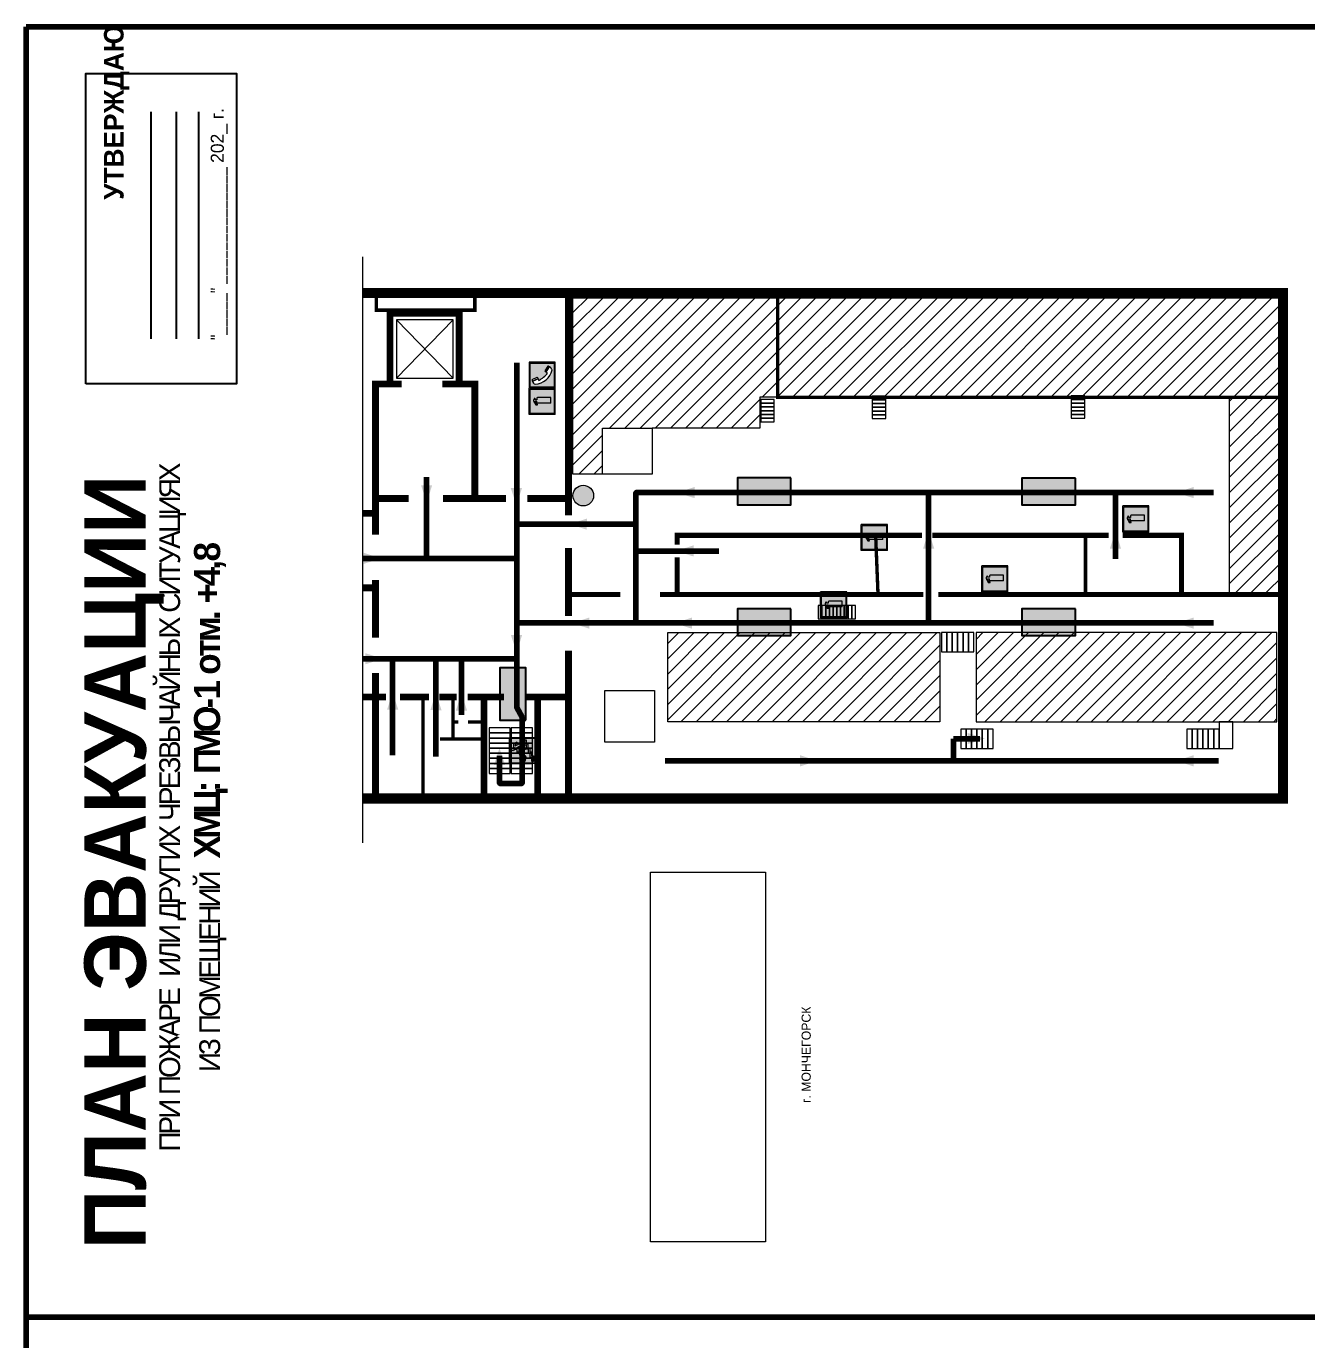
# Model space of a CAD drawing. Header units: millimetres. Extents: x 13114 to 67229, y 22859 to 38520.
# Drawn here: x 20243.1 to 20635.6, y 31678.1 to 32080.4 of the extents above; entities that cross this region are included whole.
import ezdxf

# ---------------------------------------------------------------- set-up
doc = ezdxf.new("R2010")
doc.units = ezdxf.units.MM
doc.layers.add('План_Штампы', color=7, linetype='Continuous')
doc.styles.add('обычный', font='arial.ttf')
picture_1 = doc.add_image_def('image1.jpg', size_in_pixel=(337, 105))
pattern_1 = [(225, (38133.916, 40354.185), (2.3276824, -2.3276824), [])]

# ---------------------------------------------------------------- blocks, each defined once
blk = doc.blocks.new('A$C7B8C2D5B')
at = {"lineweight": 0}
h = blk.add_hatch(color=5, dxfattribs=at)
h.dxf.hatch_style = 1
h.paths.add_polyline_path([(1.4, -3.02, 1), (-2.11, -3.02, 1)])
at = {"color": 5, "lineweight": 0}
blk.add_circle((-0.36, -3.02), 1.75, dxfattribs=at)
blk = doc.blocks.new('A$C7B4425F7')
at = {"true_color": 0xffffff}
blk.add_hatch(color=7, dxfattribs=at).paths.add_polyline_path([(0, 0), (-16, 0), (-16, -8), (0, -8)])
h = blk.add_hatch(color=126)
h.paths.add_polyline_path([(-0.2, -0.2), (-15.8, -0.2), (-15.8, -7.8), (-0.2, -7.8)])
h.paths.add_polyline_path([(-11.76, -2.03), (-11.76, -3.66), (-11.17, -3.66, -0.568275), (-11.17, -6.18), (-12.58, -6.18), (-12.58, -2.03)], flags=16)
h.paths.add_polyline_path([(-13.33, -4.12, -0.495768), (-13.59, -6.18), (-15.03, -6.18), (-15.03, -2.03), (-13.59, -2.03, -0.487973)], flags=16)
h.paths.add_polyline_path([(-10.25, -2.03), (-9.48, -2.03), (-9.48, -6.18), (-10.25, -6.18)], flags=16)
h.paths.add_polyline_path([(-13.84, -3.69), (-14.24, -3.69), (-14.24, -3.03), (-13.9, -3.03, -0.692621)], flags=0)
h.paths.add_polyline_path([(-9.15, -2.03), (-8.4, -2.03), (-8.04, -3.07), (-7.68, -2.03), (-6.93, -2.03), (-7.64, -4.1), (-6.93, -6.18), (-7.68, -6.18), (-8.04, -5.14), (-8.4, -6.18), (-9.15, -6.18), (-8.44, -4.1)], flags=16)
h.paths.add_polyline_path([(-11.76, -4.46), (-11.42, -4.46, -0.692621), (-11.36, -5.12), (-11.76, -5.12)], flags=0)
h.paths.add_polyline_path([(-13.9, -5.2), (-14.24, -5.2), (-14.24, -4.55), (-13.84, -4.55, -0.708038)], flags=0)
edge = h.paths.add_edge_path(flags=16)
edge.add_ellipse((-5.51, -4.08), major_axis=(0, 2.05), ratio=0.586184, start_angle=0, end_angle=360)
edge = h.paths.add_edge_path(flags=0)
edge.add_ellipse((-5.51, -4.08), major_axis=(0, 1.14), ratio=0.454828, start_angle=0, end_angle=360)
h.paths.add_polyline_path([(-4.13, -4.96, 0.377264), (-3.48, -4.52, 0.0555), (-3.16, -2.03), (-1.66, -2.03), (-1.66, -4.96), (-0.96, -4.96), (-0.96, -7.01), (-1.75, -7.01), (-1.75, -6.18), (-3.3, -6.18), (-3.3, -7.02), (-4.13, -7.02)], flags=16)
h.paths.add_polyline_path([(-2.73, -2.91), (-2.28, -2.91), (-2.28, -4.96), (-3.05, -4.96, 0.079136)], flags=0)
at = {"color": 126}
blk.add_lwpolyline([(-16, -8), (0, -8), (0, 0), (-16, 0)], close=True, dxfattribs=at)
blk = doc.blocks.new('вниз 3')
at = {"lineweight": 0, "true_color": 0xffffff}
h = blk.add_hatch(color=7, dxfattribs=at)
h.dxf.hatch_style = 1
h.paths.add_polyline_path([(40997.5, -4475.69), (40997.25, -4475.28), (40995.76, -4476.15), (40995.97, -4475.23), (40995.39, -4475.56), (40995.05, -4476.83), (40996.33, -4477.17), (40996.91, -4476.83), (40996, -4476.55)], flags=0)
h.paths.add_polyline_path([(40999.81, -4473.95), (41000.22, -4473.95), (41000.64, -4474.67), (41001.03, -4474.43), (41000.46, -4473.49), (41000.42, -4473.49), (40999.43, -4473.49), (40998.68, -4473.92), (40998.68, -4474.57), (40997.88, -4474.57), (40997.88, -4475), (40999.14, -4475), (40999.14, -4474.43), (40999.14, -4474.38), (40999.59, -4475.15), (40998.72, -4475.67), (40998.72, -4477.06), (40999.24, -4477.06), (40999.24, -4475.96), (40999.95, -4475.56), (40999.95, -4476.43), (41001.61, -4476.43), (41001.61, -4475.88), (41000.47, -4475.88), (41000.47, -4475.12)], flags=0)
h.paths.add_polyline_path([(40999.2, -4473.24, 1), (40998.35, -4473.24, 1)], flags=0)
h.paths.add_polyline_path([(41000.46, -4477.26), (41001.69, -4477.26), (41001.69, -4476.84), (41000.03, -4476.84), (41000.03, -4477.39), (40998.78, -4477.39), (40998.78, -4477.95), (40997.53, -4477.95), (40997.53, -4478.5), (40996.29, -4478.5), (40996.29, -4479.06), (40995.05, -4479.06), (40995.05, -4479.48), (40995.29, -4479.48), (40996.72, -4479.48), (40996.72, -4478.92), (40997.97, -4478.92), (40997.97, -4478.36), (40999.2, -4478.36), (40999.2, -4477.81), (41000.46, -4477.81)], flags=0)
h.paths.add_polyline_path([(41002.37, -4472.17), (40994.37, -4472.17), (40994.37, -4480.17), (41002.37, -4480.17)])
h.paths.add_polyline_path([(41002.16, -4479.96), (40994.57, -4479.96), (40994.57, -4472.37), (41002.16, -4472.37)], flags=16)
h.paths.add_polyline_path([(41001.61, -4475.88), (41001.61, -4476.43), (40999.95, -4476.43), (40999.95, -4475.56), (40999.24, -4475.96), (40999.24, -4477.06), (40998.72, -4477.06), (40998.72, -4475.67), (40999.59, -4475.15), (40999.14, -4474.38), (40999.14, -4474.43), (40999.14, -4475), (40997.88, -4475), (40997.88, -4474.57), (40998.68, -4474.57), (40998.68, -4473.92), (40999.43, -4473.49), (41000.42, -4473.49), (41000.46, -4473.49), (41001.03, -4474.43), (41000.64, -4474.67), (41000.22, -4473.95), (40999.81, -4473.95), (41000.47, -4475.12), (41000.47, -4475.88)], flags=0)
h.paths.add_polyline_path([(41001.69, -4476.84), (41001.69, -4477.26), (41000.46, -4477.26), (41000.46, -4477.81), (40999.2, -4477.81), (40999.2, -4478.36), (40997.97, -4478.36), (40997.97, -4478.92), (40996.72, -4478.92), (40996.72, -4479.48), (40995.05, -4479.48), (40995.05, -4479.06), (40996.29, -4479.06), (40996.29, -4478.5), (40997.53, -4478.5), (40997.53, -4477.95), (40998.78, -4477.95), (40998.78, -4477.39), (41000.03, -4477.39), (41000.03, -4476.84)], flags=0)
h.paths.add_polyline_path([(40998.35, -4473.24, -1), (40999.2, -4473.24, -1)], flags=0)
h.paths.add_polyline_path([(40997.5, -4475.69), (40996, -4476.55), (40996.91, -4476.83), (40996.33, -4477.17), (40995.05, -4476.83), (40995.39, -4475.56), (40995.97, -4475.23), (40995.76, -4476.15), (40997.25, -4475.28)], flags=0)
at = {"lineweight": 0}
h = blk.add_hatch(color=126, dxfattribs=at)
h.dxf.hatch_style = 1
h.paths.add_polyline_path([(41002.16, -4472.37), (40994.57, -4472.37), (40994.57, -4479.96), (41002.16, -4479.96)])
h.paths.add_polyline_path([(40995.97, -4475.23), (40995.76, -4476.15), (40997.25, -4475.28), (40997.5, -4475.69), (40996, -4476.55), (40996.91, -4476.83), (40996.33, -4477.17), (40995.05, -4476.83), (40995.39, -4475.56)], flags=16)
h.paths.add_polyline_path([(40997.88, -4474.57), (40998.68, -4474.57), (40998.68, -4473.92), (40999.43, -4473.49), (41000.42, -4473.49), (41000.46, -4473.49), (41001.03, -4474.43), (41000.64, -4474.67), (41000.22, -4473.95), (40999.81, -4473.95), (41000.47, -4475.12), (41000.47, -4475.88), (41001.61, -4475.88), (41001.61, -4476.43), (40999.95, -4476.43), (40999.95, -4475.56), (40999.24, -4475.96), (40999.24, -4477.06), (40998.72, -4477.06), (40998.72, -4475.67), (40999.59, -4475.15), (40999.14, -4474.38), (40999.14, -4474.43), (40999.14, -4475), (40997.88, -4475)], flags=16)
h.paths.add_polyline_path([(40998.35, -4473.24, -1), (40999.2, -4473.24, -1)], flags=16)
h.paths.add_polyline_path([(40997.53, -4477.95), (40998.78, -4477.95), (40998.78, -4477.39), (41000.03, -4477.39), (41000.03, -4476.84), (41001.69, -4476.84), (41001.69, -4477.26), (41000.46, -4477.26), (41000.46, -4477.81), (40999.2, -4477.81), (40999.2, -4478.36), (40997.97, -4478.36), (40997.97, -4478.92), (40996.72, -4478.92), (40996.72, -4479.48), (40995.05, -4479.48), (40995.05, -4479.06), (40996.29, -4479.06), (40996.29, -4478.5), (40997.53, -4478.5)], flags=16)
at = {"lineweight": 0, "true_color": 0xffffff}
h = blk.add_hatch(color=7, dxfattribs=at)
h.dxf.hatch_style = 1
h.paths.add_polyline_path([(40999.2, -4473.24, 1), (40998.35, -4473.24, 1)])
h.paths.add_polyline_path([(40999.81, -4473.95), (41000.22, -4473.95), (41000.64, -4474.67), (41001.03, -4474.43), (41000.46, -4473.49), (41000.42, -4473.49), (40999.43, -4473.49), (40998.68, -4473.92), (40998.68, -4474.57), (40997.88, -4474.57), (40997.88, -4475), (40999.14, -4475), (40999.14, -4474.43), (40999.14, -4474.38), (40999.59, -4475.15), (40998.72, -4475.67), (40998.72, -4477.06), (40999.24, -4477.06), (40999.24, -4475.96), (40999.95, -4475.56), (40999.95, -4476.43), (41001.61, -4476.43), (41001.61, -4475.88), (41000.47, -4475.88), (41000.47, -4475.12)])
h.paths.add_polyline_path([(40999.2, -4477.81), (41000.46, -4477.81), (41000.46, -4477.26), (41001.69, -4477.26), (41001.69, -4476.84), (41000.03, -4476.84), (41000.03, -4477.39), (40998.78, -4477.39), (40998.78, -4477.95), (40997.53, -4477.95), (40997.53, -4478.5), (40996.29, -4478.5), (40996.29, -4479.06), (40995.05, -4479.06), (40995.05, -4479.48), (40995.29, -4479.48), (40996.72, -4479.48), (40996.72, -4478.92), (40997.97, -4478.92), (40997.97, -4478.36), (40999.2, -4478.36)])
h.paths.add_polyline_path([(40997.5, -4475.69), (40997.25, -4475.28), (40995.76, -4476.15), (40995.97, -4475.23), (40995.39, -4475.56), (40995.05, -4476.83), (40996.33, -4477.17), (40996.91, -4476.83), (40996, -4476.55)])
at = {"color": 126, "lineweight": 0}
for points in [[(40994.37, -4472.17), (41002.37, -4472.17), (41002.37, -4480.17), (40994.37, -4480.17)], [(40994.57, -4472.37), (41002.16, -4472.37), (41002.16, -4479.96), (40994.57, -4479.96)]]:
    blk.add_lwpolyline(points, close=True, dxfattribs=at)
for points in [[(40999.14, -4474.43), (40999.14, -4475), (40997.88, -4475), (40997.88, -4474.57), (40998.68, -4474.57), (40998.68, -4473.92), (40999.43, -4473.49), (41000.42, -4473.49), (41000.46, -4473.49), (41001.03, -4474.43), (41000.64, -4474.67), (41000.22, -4473.95), (40999.81, -4473.95), (41000.47, -4475.12), (41000.47, -4475.88), (41001.61, -4475.88), (41001.61, -4476.43), (40999.95, -4476.43), (40999.95, -4475.56), (40999.24, -4475.96), (40999.24, -4477.06), (40998.72, -4477.06), (40998.72, -4475.67), (40999.59, -4475.15), (40999.14, -4474.38), (40999.14, -4474.43)], [(40995.05, -4476.83), (40995.39, -4475.56), (40995.97, -4475.23), (40995.76, -4476.15), (40997.25, -4475.28), (40997.5, -4475.69), (40996, -4476.55), (40996.91, -4476.83), (40996.33, -4477.17), (40995.05, -4476.83)], [(40995.29, -4479.48), (40995.05, -4479.48), (40995.05, -4479.06), (40996.29, -4479.06), (40996.29, -4478.5), (40997.53, -4478.5), (40997.53, -4477.95), (40998.78, -4477.95), (40998.78, -4477.39), (41000.03, -4477.39), (41000.03, -4476.84), (41001.69, -4476.84), (41001.69, -4477.26), (41000.46, -4477.26), (41000.46, -4477.81), (40999.2, -4477.81), (40999.2, -4478.36), (40997.97, -4478.36), (40997.97, -4478.92), (40996.72, -4478.92), (40996.72, -4479.48), (40995.05, -4479.48)]]:
    blk.add_lwpolyline(points, dxfattribs=at)
blk.add_circle((40998.77, -4473.24), 0.426, dxfattribs=at)
blk = doc.blocks.new('A$C32E8229D')
at = {"true_color": 0xffffff}
blk.add_hatch(color=7, dxfattribs=at).paths.add_polyline_path([(0, 0), (0, -8), (16, -8), (16, 0)])
h = blk.add_hatch(color=126)
h.paths.add_polyline_path([(0.2, -0.2), (15.8, -0.2), (15.8, -7.8), (0.2, -7.8)])
h.paths.add_polyline_path([(13.49, -2.05), (12.08, -2.05), (11.37, -2.63, 0.162397), (11.29, -2.84), (11.29, -3.63), (10.35, -3.63), (10.35, -4.05), (11.68, -4.05), (11.68, -3.48), (12.26, -4.28), (11.29, -5.1), (11.29, -6.78), (11.85, -6.78), (11.85, -5.44), (12.8, -4.64), (12.8, -5.94), (14.46, -5.94), (14.46, -5.39), (13.45, -5.39), (13.45, -3.97), (12.46, -2.59), (13.15, -2.59), (13.69, -3.34), (14.18, -3)], flags=16)
h.paths.add_polyline_path([(10.74, -1.82, 1), (11.8, -1.82, 1)], flags=16)
h.paths.add_polyline_path([(9.39, -3.59), (5.99, -3.59), (6.56, -3.03), (5.91, -3.03), (5.1, -3.83), (5.91, -4.64), (6.56, -4.64), (5.99, -4.09), (9.39, -4.09)], flags=16)
h.paths.add_polyline_path([(4.29, -1.08), (1.72, -1.08), (1.72, -6.6), (4.29, -6.6)], flags=16)
at = {"color": 126}
blk.add_lwpolyline([(16, -8), (0, -8), (0, 0), (16, 0)], close=True, dxfattribs=at)
blk = doc.blocks.new('A$C3AD82952')
at = {"true_color": 0xf5f5ff}
h = blk.add_hatch(color=7, dxfattribs=at)
h.dxf.hatch_style = 1
h.paths.add_polyline_path([(8.21, 8.73, 0.414214), (7.89, 9.05), (7.22, 9.05), (7.22, 9.92), (7.59, 9.92, 1), (7.57, 10.36), (7.22, 10.36), (7.22, 10.6), (6.43, 10.6), (6.43, 10.36), (6.01, 10.36), (4.74, 9.59), (4.74, 8.69), (4.98, 8.73), (4.98, 9.26), (6.12, 9.91), (6.43, 9.91), (6.43, 9.05), (5.76, 9.05, 0.414214), (5.44, 8.73), (5.44, 2.2), (8.21, 2.2)], flags=0)
h.paths.add_polyline_path([(12.8, 12.8), (0, 12.8), (0, 0), (12.8, 0)])
h.paths.add_polyline_path([(0.51, 12.29), (12.29, 12.29), (12.29, 0.51), (0.51, 0.51)], flags=16)
h.paths.add_polyline_path([(4.74, 9.59), (6.01, 10.36), (6.43, 10.36), (6.43, 10.6), (7.22, 10.6), (7.22, 10.36), (7.59, 10.36, -0.94586), (7.59, 9.92), (7.22, 9.92), (7.22, 9.05), (7.89, 9.05, -0.414214), (8.21, 8.73), (8.21, 2.2), (5.44, 2.2), (5.44, 8.73, -0.414214), (5.76, 9.05), (6.43, 9.05), (6.43, 9.91), (6.12, 9.91), (4.98, 9.26), (4.98, 8.73), (4.74, 8.69)], flags=0)
h = blk.add_hatch(color=242)
h.dxf.hatch_style = 1
h.paths.add_polyline_path([(12.29, 12.29), (0.51, 12.29), (0.51, 0.51), (12.29, 0.51)])
h.paths.add_polyline_path([(4.74, 8.69), (4.74, 9.59), (6.01, 10.36), (6.43, 10.36), (6.43, 10.6), (7.22, 10.6), (7.22, 10.36), (7.59, 10.36, -0.94586), (7.59, 9.92), (7.22, 9.92), (7.22, 9.05), (7.89, 9.05, -0.414214), (8.21, 8.73), (8.21, 2.2), (5.44, 2.2), (5.44, 8.73, -0.414214), (5.76, 9.05), (6.43, 9.05), (6.43, 9.91), (6.12, 9.91), (4.98, 9.26), (4.98, 8.73)], flags=16)
h = blk.add_hatch(color=7, dxfattribs=at)
h.dxf.hatch_style = 1
h.paths.add_polyline_path([(8.21, 8.73, 0.414214), (7.89, 9.05), (7.22, 9.05), (7.22, 9.92), (7.59, 9.92, 1), (7.57, 10.36), (7.22, 10.36), (7.22, 10.6), (6.43, 10.6), (6.43, 10.36), (6.01, 10.36), (4.74, 9.59), (4.74, 8.69), (4.98, 8.73), (4.98, 9.26), (6.12, 9.91), (6.43, 9.91), (6.43, 9.05), (5.76, 9.05, 0.414214), (5.44, 8.73), (5.44, 2.2), (8.21, 2.2)])
at = {"color": 242, "lineweight": 5}
for p, q in [((0, 0), (0, 12.8)), ((0, 12.8), (12.8, 12.8)), ((6.01, 10.36), (4.74, 9.59)), ((4.74, 9.59), (4.74, 8.69)), ((4.74, 8.69), (4.98, 8.73)), ((4.98, 9.26), (6.12, 9.91)), ((4.98, 8.73), (4.98, 9.26)), ((5.44, 2.2), (5.44, 8.73)), ((5.76, 9.05), (6.43, 9.05)), ((6.01, 10.36), (6.43, 10.36)), ((6.12, 9.91), (6.43, 9.91)), ((7.22, 10.6), (6.43, 10.6)), ((6.43, 10.6), (6.43, 10.36)), ((6.43, 9.91), (6.43, 9.05)), ((7.22, 10.36), (7.22, 10.6)), ((7.59, 10.36), (7.22, 10.36)), ((7.22, 9.05), (7.22, 9.92)), ((7.59, 9.92), (7.22, 9.92)), ((7.89, 9.05), (7.22, 9.05)), ((8.21, 2.2), (8.21, 8.73)), ((12.8, 0), (12.8, 12.8)), ((0, 0), (12.8, 0)), ((5.44, 2.2), (8.21, 2.2))]:
    blk.add_line(p, q, dxfattribs=at)
blk.add_lwpolyline([(0.51, 12.29), (12.29, 12.29), (12.29, 0.51), (0.51, 0.51)], close=True, dxfattribs=at)
for centre, radius, start, end in [((5.76, 8.73), 0.32, 90, 180), ((7.58, 10.14), 0.223, 273.18746, 86.81254), ((7.89, 8.73), 0.32, 0, 90)]:
    blk.add_arc(centre, radius, start, end, dxfattribs=at)
blk = doc.blocks.new('A$C456E1F9C')
at = {"lineweight": 5}
h = blk.add_hatch(color=242, dxfattribs=at)
h.paths.add_polyline_path([(0.51, -1.47), (0.51, -13.26), (12.29, -13.26), (12.29, -1.47)])
h.paths.add_polyline_path([(5.42, -4.95, -0.254479), (4.78, -5.4), (3.52, -2.53, -0.209735), (4.23, -2.4)], flags=16)
h.paths.add_polyline_path([(8.53, -8.6), (10.87, -10.17), (10.54, -10.76), (8.03, -9.13, -0.192251)], flags=16)
h.paths.add_polyline_path([(4.61, -5.49, 0.005518), (3.87, -5.72, 0.128647), (7.49, -10.01, 0.00809), (7.83, -9.33), (10.47, -10.97, -0.16736), (8.99, -12.25, -0.327862), (1.95, -3.95, -0.166952), (3.36, -2.62)], flags=16)
at = {"color": 242, "lineweight": 5}
for p, q in [((0, -13.77), (0, -0.97)), ((12.8, -0.97), (0, -0.97)), ((4.61, -5.49), (3.36, -2.62)), ((3.52, -2.53), (4.78, -5.4)), ((4.23, -2.4), (5.42, -4.95)), ((12.8, -13.77), (12.8, -0.97)), ((7.83, -9.33), (10.47, -10.97)), ((8.03, -9.13), (10.54, -10.76)), ((10.81, -10.12), (8.53, -8.6)), ((10.54, -10.76), (10.8, -10.3)), ((10.8, -10.3), (10.81, -10.12)), ((0, -13.77), (12.8, -13.77))]:
    blk.add_line(p, q, dxfattribs=at)
blk.add_lwpolyline([(0.51, -1.47), (12.29, -1.47), (12.29, -13.26), (0.51, -13.26)], close=True, dxfattribs=at)
for centre, radius, start, end in [((4.59, -5.34), 2.99, 114.28453, 152.19739), ((11.12, -3.31), 9.19, 183.99153, 256.60086), ((4.02, -3.27), 0.891, 76.32839, 123.70924), ((14.98, -39.1), 35.17, 107.14873, 108.41345), ((13.86, -0.94), 11.08, 205.55365, 234.87622), ((4.68, -4.59), 0.824, 276.9621, 334.07228), ((-13.31, 0.8), 23.44, 332.54871, 334.40268), ((8.94, -9.5), 0.989, 114.40924, 157.93883), ((7.87, -9.46), 3, 291.92908, 329.9329)]:
    blk.add_arc(centre, radius, start, end, dxfattribs=at)

msp = doc.modelspace()

# ---------------------------------------------------------------- hatches: boundary and pattern name
at = {"lineweight": 0}
h = msp.add_hatch(dxfattribs=at)
h.set_pattern_fill('ANSI31', color=256, scale=1.0368, angle=180)
h.set_pattern_definition(pattern_1)
h.paths.add_polyline_path([(20467.74, 31966.89), (20473.22, 31966.89), (20473.22, 31997.32), (20410.56, 31997.32), (20410.56, 31943.33), (20419.61, 31943.33), (20419.61, 31957.43), (20434.78, 31957.43), (20467.74, 31957.43)])
h.paths.add_polyline_path([(20473.22, 31997.32), (20473.22, 31966.89), (20502.18, 31966.89), (20502.18, 31967.22), (20506.32, 31967.22), (20563.12, 31967.06), (20563.12, 31967.3), (20567.26, 31967.3), (20628, 31966.89), (20628, 31997.32)])
h = msp.add_hatch(dxfattribs=at)
h.set_pattern_fill('ANSI31', color=256, scale=1.0368, angle=180)
h.set_pattern_definition(pattern_1)
h.paths.add_polyline_path([(20611.51, 31907.04), (20628, 31907.04), (20628, 31966.89), (20611.51, 31966.89)])
h = msp.add_hatch(dxfattribs=at)
h.set_pattern_fill('ANSI31', color=256, scale=1.0368, angle=180)
h.set_pattern_definition(pattern_1)
h.paths.add_polyline_path([(20534.01, 31894.85), (20534.01, 31867.52), (20563, 31867.52), (20626.14, 31867.52), (20626.14, 31894.85)])
h.paths.add_polyline_path([(20522.93, 31867.52), (20522.93, 31894.85), (20439.6, 31894.85), (20439.6, 31867.52)])

# ---------------------------------------------------------------- linework, layer by layer
at = {"color": 1, "lineweight": 100}
for points in [[(20243.15, 32080.27), (20843.15, 32080.27), (20843.15, 31685.27), (20243.15, 31685.27)], [(20243.15, 31685.27), (20843.15, 31685.27), (20843.15, 31290.27), (20243.15, 31290.27)]]:
    msp.add_lwpolyline(points, close=True, dxfattribs=at)
msp.add_lwpolyline([(20261.34, 31971), (20261.34, 32066.01), (20307.55, 32066.01), (20307.55, 31971)], close=True)
for points in [[(20281.39, 31984.75), (20281.39, 32054.28)], [(20289.15, 31984.75), (20289.15, 32054.28)], [(20295.94, 31984.75), (20295.94, 32054.28)]]:
    msp.add_lwpolyline(points)
at = {"lineweight": 0}
for points in [[(20346.18, 31830.47), (20346.18, 32009.81)], [(20419.61, 31943.33), (20410.56, 31943.33), (20410.56, 31997.32), (20628, 31997.32), (20628, 31966.89)], [(20373.82, 31990.62), (20356.55, 31972.68)], [(20373.82, 31972.68), (20356.55, 31990.62)], [(20628, 31966.89), (20467.74, 31966.89), (20467.74, 31957.43), (20434.78, 31957.43), (20434.78, 31943.33), (20419.61, 31943.33), (20419.61, 31957.43), (20434.78, 31957.43)], [(20522.93, 31894.85), (20522.93, 31867.52), (20439.6, 31867.52), (20439.6, 31894.85), (20522.93, 31894.85)], [(20563, 31867.52), (20626.14, 31867.52), (20626.14, 31894.85), (20534.01, 31894.85), (20534.01, 31867.52), (20563, 31867.52)]]:
    msp.add_lwpolyline(points, dxfattribs=at)
for points, const_width in [([(20612.33, 31998.8), (20628, 31998.8), (20628, 31844.09), (20346.18, 31844.09)], 3.11), ([(20612.33, 31998.8), (20346.18, 31998.8)], 3.11), ([(20380.5, 31998.8), (20380.5, 31993.54), (20350.34, 31993.54), (20350.34, 31998.88)], 1.04), ([(20409.19, 31998.8), (20409.19, 31930.71)], 2.07), ([(20370.6, 31970.94), (20375.72, 31970.94), (20375.72, 31992.55), (20354.55, 31992.55), (20354.55, 31970.94)], 2.07), ([(20350.09, 31935.89), (20350.09, 31970.94), (20358.08, 31970.94)], 2.07), ([(20375.72, 31970.94), (20380.5, 31970.94), (20380.5, 31935.89)], 2.07), ([(20350.09, 31924.84), (20350.09, 31935.89), (20360.27, 31935.89)], 2.07), ([(20370.79, 31935.89), (20390.03, 31935.89)], 2.07), ([(20409.19, 31935.89), (20396.56, 31935.89)], 2.07), ([(20350.09, 31931.37), (20346.18, 31931.37)], 2.07), ([(20442.43, 31921.79), (20442.43, 31924.6), (20517.47, 31924.6)], 1.56), ([(20503.25, 31924.6), (20503.97, 31906.53)], 1.04), ([(20520.61, 31924.6), (20574.59, 31924.6)], 1.56), ([(20567.5, 31906.53), (20567.5, 31924.6)], 1.04), ([(20578.89, 31924.6), (20596.88, 31924.6), (20596.88, 31906.53)], 1.56), ([(20409.19, 31899.97), (20409.19, 31920.73)], 2.07), ([(20506.85, 31906.53), (20503.97, 31906.53), (20442.43, 31906.53), (20442.43, 31917.84)], 1.56), ([(20350.09, 31908.55), (20350.09, 31910.97)], 2.07), ([(20346.18, 31908.55), (20350.09, 31908.55), (20350.09, 31893.27)], 2.07), ([(20425.11, 31906.53), (20408.88, 31906.53)], 1.56), ([(20442.43, 31906.53), (20437.2, 31906.53)], 1.56), ([(20517.85, 31906.53), (20506.85, 31906.53)], 1.56), ([(20626.94, 31906.53), (20522.48, 31906.53)], 1.56), ([(20409.19, 31844.15), (20409.19, 31889.35)], 2.07), ([(20350.09, 31882.48), (20350.09, 31844.21)], 2.07), ([(20353.29, 31875.16), (20346.18, 31875.16)], 2.07), ([(20366.5, 31875.16), (20357.64, 31875.16)], 2.07), ([(20364.63, 31875.16), (20364.63, 31844.21)], 1.04), ([(20374.93, 31875.16), (20369.61, 31875.16)], 2.07), ([(20373.84, 31875.16), (20373.84, 31862.3), (20369.88, 31862.3), (20383.29, 31862.3), (20383.29, 31875.16)], 1.04), ([(20389.39, 31875.16), (20378.32, 31875.16)], 2.07), ([(20383.29, 31875.35), (20383.29, 31844.52)], 2.07), ([(20409.03, 31875.16), (20395.75, 31875.16)], 2.07), ([(20399.71, 31875.16), (20399.71, 31844.25)], 2.07), ([(20373.84, 31867.51), (20375.48, 31867.51)], 1.04), ([(20382.72, 31867.51), (20378.42, 31867.51)], 1.04)]:
    msp.add_lwpolyline(points, dxfattribs=dict(at, const_width=const_width))
at = {"lineweight": 0, "const_width": 1.04}
msp.add_lwpolyline([(20628, 31998.8), (20473.22, 31998.8), (20473.22, 31966.89), (20628, 31966.89)], close=True, dxfattribs=at)
at = {"lineweight": 0}
for points in [[(20373.82, 31990.62), (20356.55, 31990.62), (20356.55, 31972.68), (20373.82, 31972.68)], [(20506.32, 31967.22), (20502.18, 31967.22), (20502.18, 31966.08), (20506.32, 31966.08)], [(20567.26, 31967.3), (20563.12, 31967.3), (20563.12, 31966.16), (20567.26, 31966.16)], [(20472.22, 31966.18), (20468.08, 31966.18), (20468.08, 31965.04), (20472.22, 31965.04)], [(20472.22, 31965.04), (20468.08, 31965.04), (20468.08, 31963.9), (20472.22, 31963.9)], [(20472.22, 31963.9), (20468.08, 31963.9), (20468.08, 31962.76), (20472.22, 31962.76)], [(20506.32, 31966.08), (20502.18, 31966.08), (20502.18, 31964.94), (20506.32, 31964.94)], [(20506.32, 31964.94), (20502.18, 31964.94), (20502.18, 31963.8), (20506.32, 31963.8)], [(20506.32, 31963.8), (20502.18, 31963.8), (20502.18, 31962.66), (20506.32, 31962.66)], [(20567.26, 31966.16), (20563.12, 31966.16), (20563.12, 31965.02), (20567.26, 31965.02)], [(20567.26, 31965.02), (20563.12, 31965.02), (20563.12, 31963.88), (20567.26, 31963.88)], [(20567.26, 31963.88), (20563.12, 31963.88), (20563.12, 31962.73), (20567.26, 31962.73)], [(20628, 31966.89), (20611.51, 31966.89), (20611.51, 31907.04), (20628, 31907.04)], [(20472.22, 31962.76), (20468.08, 31962.76), (20468.08, 31961.62), (20472.22, 31961.62)], [(20472.22, 31961.62), (20468.08, 31961.62), (20468.08, 31960.48), (20472.22, 31960.48)], [(20472.22, 31960.48), (20468.08, 31960.48), (20468.08, 31959.34), (20472.22, 31959.34)], [(20506.32, 31962.66), (20502.18, 31962.66), (20502.18, 31961.51), (20506.32, 31961.51)], [(20506.32, 31961.51), (20502.18, 31961.51), (20502.18, 31960.37), (20506.32, 31960.37)], [(20567.26, 31962.73), (20563.12, 31962.73), (20563.12, 31961.59), (20567.26, 31961.59)], [(20567.26, 31961.59), (20563.12, 31961.59), (20563.12, 31960.45), (20567.26, 31960.45)], [(20486.8, 31899.02), (20486.8, 31903.16), (20485.66, 31903.16), (20485.66, 31899.02)], [(20487.94, 31899.02), (20487.94, 31903.16), (20486.8, 31903.16), (20486.8, 31899.02)], [(20489.08, 31899.02), (20489.08, 31903.16), (20487.94, 31903.16), (20487.94, 31899.02)], [(20490.22, 31899.02), (20490.22, 31903.16), (20489.08, 31903.16), (20489.08, 31899.02)], [(20491.37, 31899.02), (20491.37, 31903.16), (20490.22, 31903.16), (20490.22, 31899.02)], [(20492.51, 31899.02), (20492.51, 31903.16), (20491.37, 31903.16), (20491.37, 31899.02)], [(20493.65, 31899.02), (20493.65, 31903.16), (20492.51, 31903.16), (20492.51, 31899.02)], [(20494.79, 31899.02), (20494.79, 31903.16), (20493.65, 31903.16), (20493.65, 31899.02)], [(20495.93, 31899.02), (20495.93, 31903.16), (20494.79, 31903.16), (20494.79, 31899.02)], [(20497.07, 31899.02), (20497.07, 31903.16), (20495.93, 31903.16), (20495.93, 31899.02)], [(20525.08, 31888.94), (20525.08, 31894.85), (20523.44, 31894.85), (20523.44, 31888.94)], [(20526.72, 31888.94), (20526.72, 31894.85), (20525.08, 31894.85), (20525.08, 31888.94)], [(20528.36, 31888.94), (20528.36, 31894.85), (20526.72, 31894.85), (20526.72, 31888.94)], [(20530, 31888.94), (20530, 31894.85), (20528.36, 31894.85), (20528.36, 31888.94)], [(20531.64, 31888.94), (20531.64, 31894.85), (20530, 31894.85), (20530, 31888.94)], [(20533.27, 31888.94), (20533.27, 31894.85), (20531.64, 31894.85), (20531.64, 31888.94)], [(20435.55, 31861.28), (20420.28, 31861.28), (20420.28, 31877.12), (20435.55, 31877.12)], [(20612.62, 31859.34), (20612.62, 31867.49), (20608.4, 31867.49), (20608.4, 31859.34)], [(20391.36, 31865.68), (20384.91, 31865.68), (20384.91, 31864.13), (20391.36, 31864.13)], [(20391.36, 31864.13), (20384.91, 31864.13), (20384.91, 31862.58), (20391.36, 31862.58)], [(20391.36, 31862.58), (20384.91, 31862.58), (20384.91, 31861.03), (20391.36, 31861.03)], [(20398.14, 31865.68), (20391.68, 31865.68), (20391.68, 31864.13), (20398.14, 31864.13)], [(20398.14, 31864.13), (20391.68, 31864.13), (20391.68, 31862.58), (20398.14, 31862.58)], [(20398.14, 31862.58), (20391.68, 31862.58), (20391.68, 31861.03), (20398.14, 31861.03)], [(20530.99, 31859.34), (20530.99, 31865.25), (20529.36, 31865.25), (20529.36, 31859.34)], [(20532.63, 31859.34), (20532.63, 31865.25), (20530.99, 31865.25), (20530.99, 31859.34)], [(20534.27, 31859.34), (20534.27, 31865.25), (20532.63, 31865.25), (20532.63, 31859.34)], [(20535.91, 31859.34), (20535.91, 31865.25), (20534.27, 31865.25), (20534.27, 31859.34)], [(20537.55, 31859.34), (20537.55, 31865.25), (20535.91, 31865.25), (20535.91, 31859.34)], [(20539.19, 31859.34), (20539.19, 31865.25), (20537.55, 31865.25), (20537.55, 31859.34)], [(20600.2, 31859.34), (20600.2, 31865.25), (20598.57, 31865.25), (20598.57, 31859.34)], [(20601.84, 31859.34), (20601.84, 31865.25), (20600.2, 31865.25), (20600.2, 31859.34)], [(20603.48, 31859.34), (20603.48, 31865.25), (20601.84, 31865.25), (20601.84, 31859.34)], [(20605.12, 31859.34), (20605.12, 31865.25), (20603.48, 31865.25), (20603.48, 31859.34)], [(20606.76, 31859.34), (20606.76, 31865.25), (20605.12, 31865.25), (20605.12, 31859.34)], [(20608.4, 31859.34), (20608.4, 31865.25), (20606.76, 31865.25), (20606.76, 31859.34)], [(20391.36, 31861.03), (20384.91, 31861.03), (20384.91, 31859.48), (20391.36, 31859.48)], [(20391.36, 31859.48), (20384.91, 31859.48), (20384.91, 31857.93), (20391.36, 31857.93)], [(20398.14, 31861.03), (20391.68, 31861.03), (20391.68, 31859.48), (20398.14, 31859.48)], [(20398.14, 31859.48), (20391.68, 31859.48), (20391.68, 31857.93), (20398.14, 31857.93)], [(20391.36, 31857.93), (20384.91, 31857.93), (20384.91, 31856.38), (20391.36, 31856.38)], [(20391.36, 31856.38), (20384.91, 31856.38), (20384.91, 31854.83), (20391.36, 31854.83)], [(20391.36, 31854.83), (20384.91, 31854.83), (20384.91, 31853.28), (20391.36, 31853.28)], [(20398.14, 31857.93), (20391.68, 31857.93), (20391.68, 31856.38), (20398.14, 31856.38)], [(20398.14, 31856.38), (20391.68, 31856.38), (20391.68, 31854.83), (20398.14, 31854.83)], [(20398.14, 31854.83), (20391.68, 31854.83), (20391.68, 31853.28), (20398.14, 31853.28)], [(20391.36, 31853.28), (20384.91, 31853.28), (20384.91, 31851.73), (20391.36, 31851.73)], [(20398.14, 31853.28), (20391.68, 31853.28), (20391.68, 31851.73), (20398.14, 31851.73)]]:
    msp.add_lwpolyline(points, close=True, dxfattribs=at)
at = {"color": 126, "lineweight": 100, "true_color": 0x008754}
for points in [[(20527.09, 31897.82), (20393.32, 31897.82), (20393.32, 31977.46)], [(20365.71, 31942.42), (20365.71, 31917.51)], [(20429.85, 31928.02), (20429.85, 31937.68), (20431.04, 31937.68)], [(20606.74, 31937.68), (20431.04, 31937.68)], [(20519.45, 31897.82), (20519.45, 31937.68)], [(20576.67, 31937.68), (20576.67, 31917.42)], [(20429.85, 31928.02), (20393.32, 31928.02)], [(20429.85, 31928.02), (20429.85, 31919.81)], [(20455.26, 31919.81), (20429.85, 31919.81), (20429.85, 31897.82)], [(20350.35, 31917.51), (20346.18, 31917.51)], [(20350.35, 31917.51), (20393.32, 31917.51)], [(20393.32, 31897.82), (20393.32, 31871.96), (20394.97, 31868.96), (20394.97, 31848.66), (20393.22, 31848.66)], [(20527.09, 31897.82), (20606.74, 31897.82)], [(20368.57, 31856.88), (20368.57, 31886.85), (20346.18, 31886.85)], [(20355.33, 31886.85), (20355.33, 31857.38)], [(20368.57, 31886.85), (20393.32, 31886.85)], [(20376.4, 31886.85), (20376.4, 31869.64)], [(20527.09, 31855.57), (20527.09, 31862.37), (20527.09, 31862.37)], [(20527.09, 31862.37), (20535.2, 31862.37)], [(20388.11, 31857.11), (20388.11, 31848.66), (20394.55, 31848.66)], [(20485.37, 31855.57), (20438.82, 31855.57)], [(20608.2, 31855.57), (20485.37, 31855.57)]]:
    msp.add_lwpolyline(points, dxfattribs=at)
at = {"layer": 'План_Штампы', "color": 126, "true_color": 0x008754}
for points in [[(20364.02, 31939.96), (20367.45, 31939.95), (20365.75, 31934.69)], [(20391.52, 31939.07), (20394.95, 31939.06), (20393.25, 31933.8)], [(20447.8, 31939.42), (20447.79, 31935.99), (20442.53, 31937.69)], [(20600.62, 31939.42), (20600.61, 31935.99), (20595.35, 31937.69)], [(20414.81, 31929.76), (20414.8, 31926.33), (20409.54, 31928.03)], [(20521.19, 31920.53), (20517.76, 31920.54), (20519.46, 31925.8)], [(20578.41, 31920.53), (20574.98, 31920.54), (20576.68, 31925.8)], [(20346.47, 31915.85), (20346.48, 31919.28), (20351.74, 31917.58)], [(20447.48, 31921.56), (20447.47, 31918.14), (20442.21, 31919.84)], [(20415.59, 31899.46), (20415.58, 31896.03), (20410.32, 31897.73)], [(20446.99, 31899.46), (20446.98, 31896.03), (20441.72, 31897.73)], [(20600.62, 31899.46), (20600.61, 31896.03), (20595.35, 31897.73)], [(20391.56, 31894.08), (20394.99, 31894.07), (20393.29, 31888.81)], [(20346.96, 31885.13), (20346.96, 31888.56), (20352.23, 31886.86)], [(20357.06, 31871.24), (20353.63, 31871.25), (20355.33, 31876.51)], [(20370.3, 31871.1), (20366.88, 31871.11), (20368.57, 31876.37)], [(20378.13, 31870.99), (20374.71, 31871), (20376.4, 31876.26)], [(20531.46, 31860.7), (20531.47, 31864.12), (20536.73, 31862.42)], [(20389.79, 31854.29), (20386.36, 31854.3), (20388.06, 31859.56)], [(20480.1, 31853.88), (20480.11, 31857.31), (20485.37, 31855.61)], [(20600.61, 31857.31), (20600.61, 31853.88), (20595.34, 31855.58)]]:
    msp.add_solid(points, dxfattribs=at)

# ---------------------------------------------------------------- block references
for name, p, xscale, yscale, zscale, rotation in [('A$C456E1F9C', (20396.52, 31969.62), 0.625, 0.625, 0.625, 90), ('A$C3AD82952', (20405.13, 31961.62), 0.625, 0.625, 0.625, 90), ('A$C7B8C2D5B', (20413.05, 31931.32), 1.806038708381653, 1.806038708381653, 1.806038708381653, 180), ('A$C3AD82952', (20586.9, 31925.61), 0.625, 0.625, 0.625, 90), ('A$C3AD82952', (20506.84, 31919.94), 0.625, 0.625, 0.625, 90), ('A$C3AD82952', (20543.73, 31907.25), 0.625, 0.625, 0.625, 90), ('A$C3AD82952', (20494.39, 31899.34), 0.625, 0.625, 0.625, 90)]:
    msp.add_blockref(name, p, dxfattribs=dict(xscale=xscale, yscale=yscale, zscale=zscale, rotation=rotation))
at = {"color": 126, "true_color": 0x008754, "rotation": 90}
msp.add_blockref('вниз 3', (15918.94, -9139.64), dxfattribs=at)
at = {"layer": 'План_Штампы', "color": 126, "true_color": 0x008754, "xscale": -1.024, "yscale": 1.024, "zscale": 1.024, "rotation": 180}
for p in [(20460.92, 31934), (20548.02, 31933.97), (20460.92, 31893.94), (20548.02, 31893.91)]:
    msp.add_blockref('A$C32E8229D', p, dxfattribs=at)
at = {"layer": 'План_Штампы', "rotation": 90}
msp.add_blockref('A$C7B4425F7', (20388.12, 31884.02), dxfattribs=at)

# ---------------------------------------------------------------- texts
at = {"lineweight": 0, "rotation": 90, "style": 'обычный'}
for s, insert, char_height, width, attachment_point in [('\\pi-18,l18,t18;{\\fProxima Nova Rg|b1|i0|c204|p2;УТВЕРЖДАЮ\\H1.1997x; }', (20270.81, 32054.04), 6, 126.6484, 5), ('{\\fArial Narrow|b0|i0|c204|p34;"_____" ______________ \\fProxima Nova Rg|b0|i0|c204|p2;202_ г. }', (20302.22, 32019.91), 4, 78.6503, 5), ('{\\fProxima Nova Rg|b1|i0|c204|p2;ПЛАН ЭВАКУАЦИИ}', (20260.94, 31706.18), 18.81, 422.276, 1), ('\\pi-8.4,l8.4,t8.4;{\\fProxima Nova Rg|b0|i0|c204|p2;г. МОНЧЕГОРСК\\H1.1997x; }', (20481.99, 31765.62), 2.8, 126.6484, 5)]:
    msp.add_mtext(s, dxfattribs=dict(at, insert=insert, char_height=char_height, width=width, attachment_point=attachment_point))
at = {"color": 0, "lineweight": 0, "insert": (20283.67, 31841), "char_height": 8, "width": 449.2158, "attachment_point": 5, "rotation": 90, "style": 'обычный'}
msp.add_mtext('{\\fArial Black|b1|i0|c204|p34;\\H2x;\\T0.85;  \\fArial Narrow|b0|i0|c204|p34;\\H0.8x;\\W0.9;\\P\\fProxima Nova Rg|b0|i0|c204|p2;\\H0.5x;\\W1;\\C256;ПРИ ПОЖАРЕ  ИЛИ ДРУГИХ ЧРЕЗВЫЧАЙНЫХ СИТУАЦИЯХ  \\PИЗ ПОМЕЩЕНИЙ \\fProxima Nova Rg|b1|i0|c204|p2;\\H1.25x; ХМЦ: ГМО-1 отм. +4,8}', dxfattribs=at)

# ---------------------------------------------------------------- pictures from other files: only their frames are drawn
at = {"color": 7, "lineweight": 0, "true_color": 0xf5f5ff}
image = msp.add_image(picture_1, insert=(20469.56, 31708.42), size_in_units=(113.11, 35.24), rotation=90, dxfattribs=at)
image.dxf.flags = 7

doc.saveas('drawing.dxf')
